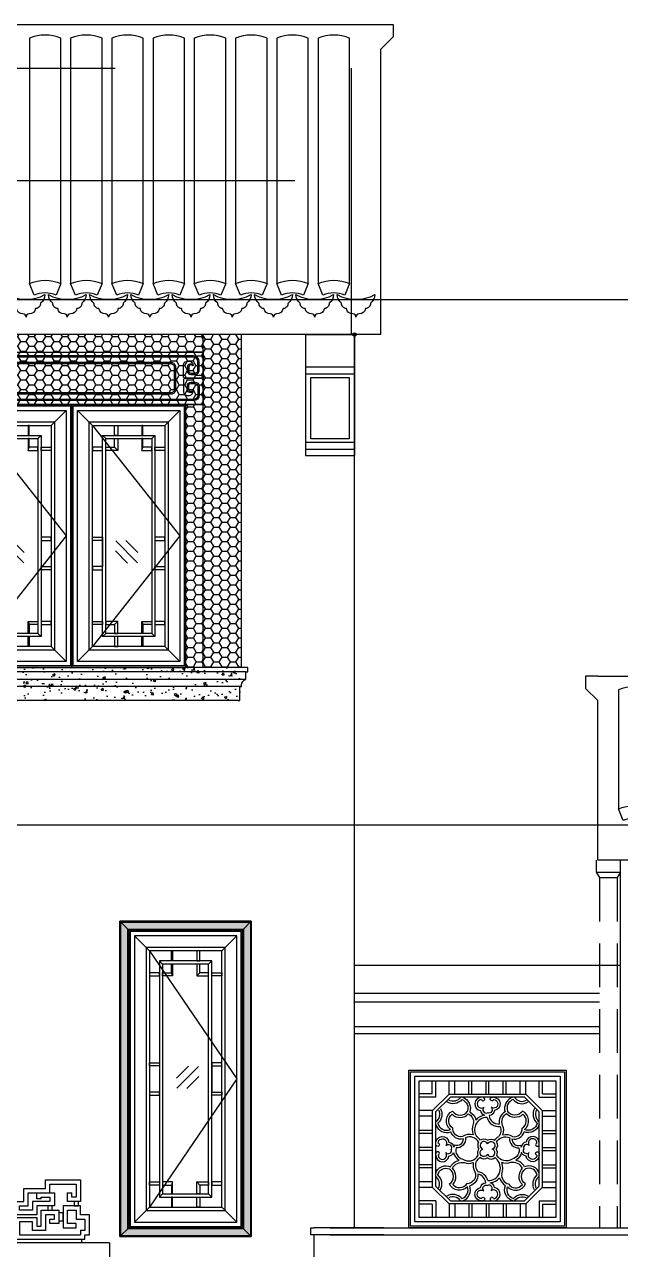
# Model space of a CAD drawing. Extents: x 296441 to 853063, y 459050 to 1117990.
# Drawn here: x 606603 to 610009, y 999839 to 1006833 of the extents above; entities that cross this region are included whole.
import ezdxf
from ezdxf.xclip import XClip

# ---------------------------------------------------------------- set-up
doc = ezdxf.new("R2010")
doc.units = 0
doc.header["$LTSCALE"] = 1000
doc.header["$XCLIPFRAME"] = 0
for name, pattern in [('CENTER-1', [10, 6.25, -1.25, 1.25, -1.25]), ('CENTER2', [28.575, 19.05, -3.175, 3.175, -3.175]), ('E1-ELEV-N$0$HIDDEN', [0.375, 0.25, -0.125]), ('E4-ELEV-N$0$HIDDEN2', [4.7625, 3.175, -1.5875]), ('E4-ELEV-N$0$LPC1417$0$HIDDEN2', [4.7625, 3.175, -1.5875]), ('huachuang-LM-900$0$HIDDEN2', [4.7625, 3.175, -1.5875])]:
    doc.linetypes.add(name, pattern=pattern)
for name, color, linetype in [('95', 95, 'Continuous'), ('E1-ELEV-N$0$A-ELEV-HEVY', 2, 'Continuous'), ('E1-ELEV-N$0$A-ELEV-PFIX', 40, 'Continuous'), ('E1-ELEV-N$0$A-ELEV-THIN', 144, 'Continuous'), ('E1-ELEV-N$0$A-ELEV-XTHIN', 5, 'Continuous'), ('E1-ELEV-N$0$G-XREF', 2, 'Continuous'), ('E4-ELEV-N$0$$0$A-ELEV-HEVY', 2, 'Continuous'), ('E4-ELEV-N$0$A-ELEV-HDDN', 161, 'E4-ELEV-N$0$HIDDEN2'), ('E4-ELEV-N$0$A-ELEV-HEVY', 2, 'Continuous'), ('E4-ELEV-N$0$A-ELEV-MEDM', 4, 'Continuous'), ('E4-ELEV-N$0$A-ELEV-MEDM-HEVY', 2, 'Continuous'), ('E4-ELEV-N$0$A-ELEV-THIN', 144, 'Continuous'), ('E4-ELEV-N$0$A-ELEV-XTHIN', 5, 'Continuous'), ('E4-ELEV-N$0$CT-01-E$0$A-ELEV-MEDM-HEVY', 2, 'Continuous'), ('E4-ELEV-N$0$CT-01-E$0$A-ELEV-THIN', 144, 'Continuous'), ('E4-ELEV-N$0$CT-01-E$0$G-XREF', 2, 'Continuous'), ('E4-ELEV-N$0$G-XREF', 2, 'Continuous'), ('E4-ELEV-N$0$LPC1417$0$A-ELEV-HDDN', 161, 'E4-ELEV-N$0$LPC1417$0$HIDDEN2'), ('E4-ELEV-N$0$LPC1417$0$A-ELEV-MEDM', 4, 'Continuous'), ('E4-ELEV-N$0$LPC1417$0$A-ELEV-THIN', 145, 'Continuous'), ('E4-ELEV-N$0$LPC1417$0$A-ELEV-WIND', 147, 'Continuous'), ('E4-ELEV-N$0$LPC1417$0$G-XREF', 2, 'Continuous'), ('E4-ELEV-N$0$LPM540255$0$A-ELEV-MEDM', 4, 'Continuous'), ('E4-ELEV-N$0$LPM540255$0$A-ELEV-THIN', 144, 'Continuous'), ('E4-ELEV-N$0$LPM540255$0$A-ELEV-THIN-GRAY', 252, 'Continuous'), ('E4-ELEV-N$0$LPM540255$0$A-WALL', 1, 'Continuous'), ('G-GRID', 8, 'CENTER2'), ('G-XREF', 2, 'Continuous'), ('huachuang-LM-900$0$A-DETL-OVLK', 133, 'Continuous'), ('huachuang-LM-900$0$A-ELEV-HDDN', 161, 'huachuang-LM-900$0$HIDDEN2'), ('huachuang-LM-900$0$ele-ss-line', 155, 'Continuous'), ('huachuang-LM-900$0$FUR', 155, 'Continuous'), ('mt2-E$0$A-ELEV-THIN', 145, 'Continuous'), ('mt2-E$0$MT_A-ELEV-E$0$WALL-TYPE-D-2$0$A-ELEV-MEDM-HEVY', 2, 'Continuous'), ('WALL-TYPE-D-2$0$A-ELEV-MEDM-HEVY', 2, 'Continuous'), ('ZT1_通用--填充---PM、LM、DY、JD', 8, 'Continuous'), ('主框线', 4, 'Continuous'), ('副框内口线', 6, 'Continuous'), ('花格栅', 6, 'Continuous'), ('铝合金花格条', 5, 'Continuous')]:
    doc.layers.add(name, color=color, linetype=linetype)
doc.layers.add('E4-ELEV-N$0$CT-01-E$0$A(750)$0$A-ANNO-NPLT', color=215, linetype='Continuous', plot=False)

# ---------------------------------------------------------------- blocks, each defined once
blk = doc.blocks.new('YQB05085067')
at = {"layer": 'mt2-E$0$A-ELEV-THIN'}
for p, q in [((-300, 265), (-325, 265)), ((-150, 230), (-125, 230))]:
    blk.add_line(p, q, dxfattribs=at)
for points in [[(-75, 265), (-200, 265), (-200, 315), (-350, 315), (-350, 240), (-325, 240), (-325, 265)], [(-125, 230), (-125, 265), (-225, 265), (-225, 190), (-125, 190), (-125, 140), (-70.8, 140)], [(-150, 230), (-150, 240), (-200, 240), (-200, 215), (-100, 215), (-100, 165), (-70.8, 165)], [(-70.8, 165), (-25, 165), (-25, 190), (-75, 190), (-75, 265)], [(0, 0), (0, 125), (-125, 125), (-125, 75), (-150, 75), (-150, 165), (-250, 165), (-250, 90), (-200, 90), (-200, 115), (-225, 115), (-225, 140), (-175, 140), (-175, 50), (-100, 50), (-100, 100), (-25, 100), (-25, 25), (-375, 25)]]:
    blk.add_lwpolyline(points, dxfattribs=at)
for points in [[(-362.5, 215), (-337.5, 215), (-337.5, 190), (-362.5, 190)], [(-275, 150), (-250, 150), (-250, 105), (-275, 105)], [(-212.5, 190), (-187.5, 190), (-187.5, 165), (-212.5, 165)]]:
    blk.add_lwpolyline(points, close=True, dxfattribs=at)
at = {"layer": 'mt2-E$0$MT_A-ELEV-E$0$WALL-TYPE-D-2$0$A-ELEV-MEDM-HEVY'}
for points in [[(-50, 265), (-50, 290), (-175, 290), (-175, 340), (-375, 340), (-375, 215), (-300, 215), (-300, 265)], [(-70.8, 140), (0, 140), (0, 215), (-50, 215), (-50, 265)], [(0, 0), (-400, 0), (-400, 25), (-425, 25), (-425, 140), (-375, 140), (-375, 190), (-275, 190), (-275, 65), (-350, 65), (-350, 90), (-300, 90), (-300, 165), (-350, 165), (-350, 115), (-400, 115), (-400, 50), (-375, 50), (-375, 25)]]:
    blk.add_lwpolyline(points, dxfattribs=at)
blk = doc.blocks.new('mt2-E')
at = {"layer": 'WALL-TYPE-D-2$0$A-ELEV-MEDM-HEVY'}
for p, q in [((1870, 4865, -0.1), (0, 4865, -0.1)), ((1710, 4885, -0.1), (1710, 4865, -0.1)), ((1870, 4865, -0.1), (1870, 4785, -0.1))]:
    blk.add_line(p, q, dxfattribs=at)
at = {"xscale": -1}
blk.add_blockref('YQB05085067', (1330, 4885, -0.1), dxfattribs=at)
blk = doc.blocks.new('E4-ELEV-N$0$mt2-E')
at = {"xscale": -1}
blk.add_blockref('mt2-E', (0, 0), dxfattribs=at)
blk = doc.blocks.new('E4-ELEV-N$0$LPM540255$0$回纹头1A-E')
at = {"layer": 'E4-ELEV-N$0$LPM540255$0$A-ELEV-MEDM'}
for p, q in [((0, 0), (120, 0)), ((0, 0), (0, -200)), ((0, -200), (120, -200))]:
    blk.add_line(p, q, dxfattribs=at)
at = {"layer": 'E4-ELEV-N$0$LPM540255$0$A-ELEV-THIN'}
for points in [[(0, -92, 0.414214), (8, -100), (67, -100), (8, -100), (67, -100, 0.414214), (75, -92), (75, -50.4, 0.414214), (59, -34.4), (55, -34.4, 0.427294), (38.5, -52.4, -0.596512), (55, -56), (55, -72, -0.414214), (47, -80), (31, -80, -0.344543), (20, -72), (20, -36, -0.414213), (36, -20), (120, -20)], [(121, -45, 0.414214), (110, -56), (110, -144, 0.414214), (121, -155, 0.414214)], [(0, -108, -0.414214), (8, -100), (67, -100), (8, -100), (67, -100, -0.414214), (75, -108), (75, -149.6, -0.414214), (59, -165.6), (55, -165.6, -0.427294), (38.5, -147.6, 0.596512), (55, -144), (55, -128, 0.414214), (47, -120), (31, -120, 0.344543), (20, -128), (20, -164, 0.414213), (36, -180), (120, -180)]]:
    blk.add_lwpolyline(points, format="xyb", dxfattribs=at)
at = {"layer": 'E4-ELEV-N$0$LPM540255$0$A-ELEV-THIN-GRAY'}
for points in [[(38.5, -51.3, -0.720193), (60, -55.4), (60, -72, -0.414214), (47, -85), (31, -85, -0.369393), (15, -72), (15, -36, -0.414213), (36, -15), (120, -15)], [(121, -40, 0.414214), (105, -56), (105, -144, 0.414214), (121, -160)], [(38.5, -148.7, 0.720193), (60, -144.6), (60, -128, 0.414214), (47, -115), (31, -115, 0.369393), (15, -128), (15, -164, 0.414213), (36, -185), (120, -185)]]:
    blk.add_lwpolyline(points, format="xyb", dxfattribs=at)
blk = doc.blocks.new('*U651')
at = {"layer": 'E4-ELEV-N$0$A-ELEV-MEDM'}
for p, q in [((3, 300), (2150, 300)), ((3, 0), (2150, 0))]:
    blk.add_line(p, q, dxfattribs=at)
at = {"layer": 'E4-ELEV-N$0$LPM540255$0$A-ELEV-THIN'}
for p, q in [((1968.5, 270), (33.6, 270)), ((1968.5, 232.5), (181.5, 232.5)), ((1968.5, 30), (54, 30)), ((1968.5, 67.5), (181.5, 67.5))]:
    blk.add_line(p, q, dxfattribs=at)
at = {"layer": 'E4-ELEV-N$0$LPM540255$0$A-ELEV-THIN-GRAY'}
for p, q in [((1968.5, 277.5), (180, 277.5)), ((1968.5, 240), (181.5, 240)), ((1968.5, 22.5), (54, 22.5)), ((1968.5, 60), (181.5, 60))]:
    blk.add_line(p, q, dxfattribs=at)
at = {"layer": 'E4-ELEV-N$0$LPM540255$0$A-WALL', "yscale": 1.500000000000582, "zscale": 1.500000000000582}
for p, xscale in [((0, 300), 1.500000000000582), ((2150, 300), -1.500000000000582)]:
    blk.add_blockref('E4-ELEV-N$0$LPM540255$0$回纹头1A-E', p, dxfattribs=dict(at, xscale=xscale))
blk = doc.blocks.new('E4-ELEV-N$0$cfdhf')
at = {"layer": 'E4-ELEV-N$0$$0$A-ELEV-HEVY'}
blk.add_lwpolyline([(0, -190), (10, -190), (10, -110), (20, -110), (20, -100, -0.36205), (45, -70), (45, -25), (55, -25), (55, 0), (0, 0)], format="xyb", dxfattribs=at)
blk = doc.blocks.new('单层玻璃')
at = {"layer": '95'}
for p, q in [((-1.22, -0.09), (0.09, 1.22)), ((-1.18, -1.18), (1.18, 1.18)), ((-0.09, -1.22), (1.22, 0.09))]:
    blk.add_line(p, q, dxfattribs=at)
blk = doc.blocks.new('*U2049')
at = {"color": 8}
for p, q in [((118.8, -18.8), (33, 67)), ((531.2, -18.8), (617, 67)), ((118.8, -1481.2), (33, -1567)), ((531.2, -1481.2), (617, -1567))]:
    blk.add_line(p, q, dxfattribs=at)
blk.add_lwpolyline([(617, -1567), (33, -1567), (33, 67), (617, 67)], close=True)
at = {"color": 2, "ltscale": 250}
blk.add_lwpolyline([(531.2, -1481.2), (118.8, -1481.2), (118.8, -18.8), (531.2, -18.8)], close=True, dxfattribs=at)
at = {"layer": '主框线'}
blk.add_lwpolyline([(642, -1592), (8, -1592), (8, 92), (642, 92)], close=True, dxfattribs=at)
at = {"layer": '副框内口线', "linetype": 'CENTER-1', "ltscale": 40}
blk.add_lwpolyline([(650, -1600), (0, -1600), (0, 100), (650, 100)], close=True, dxfattribs=at)
at = {"layer": '花格栅', "color": 6, "ltscale": 250}
blk.add_lwpolyline([(551.2, -1501.2), (98.8, -1501.2), (98.8, 1.2), (551.2, 1.2)], close=True, dxfattribs=at)
at = {"layer": '铝合金花格条'}
for p, q in [((175.8, -675), (175.8, -825)), ((474.2, -675), (474.2, -825))]:
    blk.add_line(p, q, dxfattribs=at)
for points in [[(243.8, -18.8), (261.8, -18.8), (261.8, -75.8), (243.8, -75.8)], [(406.2, -18.8), (400.2, -18.8), (400.2, -75.8), (406.2, -75.8)], [(474.2, -1424.2), (175.8, -1424.2), (175.8, -75.8), (474.2, -75.8)], [(456.2, -1406.2), (193.8, -1406.2), (193.8, -93.8), (456.2, -93.8)], [(118.8, -143.8), (118.8, -161.8), (175.8, -161.8), (175.8, -143.8)], [(531.2, -143.8), (531.2, -161.8), (474.2, -161.8), (474.2, -143.8)], [(175.8, -675), (118.8, -675), (118.8, -657), (175.8, -657)], [(474.2, -675), (531.2, -675), (531.2, -657), (474.2, -657)], [(175.8, -825), (118.8, -825), (118.8, -843), (175.8, -843)], [(474.2, -825), (531.2, -825), (531.2, -843), (474.2, -843)], [(118.8, -1356.2), (118.8, -1338.2), (175.8, -1338.2), (175.8, -1356.2)], [(531.2, -1356.2), (531.2, -1338.2), (474.2, -1338.2), (474.2, -1356.2)], [(243.8, -1481.2), (261.8, -1481.2), (261.8, -1424.2), (243.8, -1424.2)], [(406.2, -1481.2), (400.2, -1481.2), (400.2, -1424.2), (406.2, -1424.2)]]:
    blk.add_lwpolyline(points, close=True, dxfattribs=at)
for points in [[(193.8, -93.8), (175.8, -75.8)], [(261.8, -161.8), (243.8, -143.8), (243.8, -93.8), (261.8, -93.8), (261.8, -161.8), (193.8, -161.8), (193.8, -143.8), (243.8, -143.8)], [(400.2, -161.8), (406.2, -143.8), (406.2, -93.8), (400.2, -93.8), (400.2, -161.8), (456.2, -161.8), (456.2, -143.8), (406.2, -143.8)], [(456.2, -93.8), (474.2, -75.8)], [(261.8, -1338.2), (243.8, -1356.2), (243.8, -1406.2), (261.8, -1406.2), (261.8, -1338.2), (193.8, -1338.2), (193.8, -1356.2), (243.8, -1356.2)], [(400.2, -1338.2), (406.2, -1356.2), (406.2, -1406.2), (400.2, -1406.2), (400.2, -1338.2), (456.2, -1338.2), (456.2, -1356.2), (406.2, -1356.2)]]:
    blk.add_lwpolyline(points, dxfattribs=at)
at = {"layer": '铝合金花格条', "elevation": -0.1}
for points in [[(193.8, -1406.2), (175.8, -1424.2)], [(456.2, -1406.2), (474.2, -1424.2)]]:
    blk.add_lwpolyline(points, dxfattribs=at)
at = {"extrusion": (0, 0, -1), "xscale": 52.5, "yscale": 52.5, "zscale": -52.5}
blk.add_blockref('单层玻璃', (-313.1, -740.5), dxfattribs=at)
blk = doc.blocks.new('20200327142859')
at = {"ltscale": 1000}
blk.add_lwpolyline([(531.2, -118.8), (33, -850), (531.2, -1581.2)], dxfattribs=at)
blk.add_blockref('*U2049', (0, -100), dxfattribs=at)
blk = doc.blocks.new('E4-ELEV-N$0$650X1600')
at = {"layer": 'ZT1_通用--填充---PM、LM、DY、JD', "ltscale": 1000}
h = blk.add_hatch(dxfattribs=at)
h.set_pattern_fill('混凝土', color=256, scale=10)
h.set_pattern_definition([(50, (-50, -50), (71.726, -6.2752), [7.5, -82.5]), (355, (-50, -50), (-13.875, 75.2192), [6, -66]), (100.4514, (-44.02, -50.52), (57.851, 68.944), [6.374, -70.1142]), (46.184, (-50, -30), (106.724, -16.552), [11.25, -123.75]), (96.6356, (-41.11, -31.38), (93.466, 97.412), [9.561, -105.1713]), (351.184, (-50, -30), (93.466, 97.412), [9, -99]), (21, (-40, -35), (59.6907, -40.2619), [7.5, -82.5]), (326, (-40, -35), (24.3315, 72.515), [6, -66]), (71.4514, (-35.026, -38.355), (84.0223, 32.253), [6.374, -70.1142]), (37.5, (-50, -50), (1.216, 33.2894), [0, -65.2, 0, -67, 0, -66.25]), (7.5, (-50, -50), (26.30695, 39.4412), [0, -38.2, 0, -63.7, 0, -25.25]), (327.5, (-72.3, -50), (53.38224, -2.2555), [0, -25, 0, -78, 0, -103.5]), (317.5, (-82.3, -50), (58.3186, 10.0105), [0, -32.5, 0, -51.8, 0, -73.5])])
h.paths.add_polyline_path([(-50, 1750), (700, 1750), (700, -50), (-50, -50)])
h.paths.add_polyline_path([(650, 1700), (650, 0), (0, 0), (0, 1700)])
at = {"layer": 'E4-ELEV-N$0$LPC1417$0$A-ELEV-HDDN'}
blk.add_lwpolyline([(-50, 1750), (700, 1750), (700, -50), (-50, -50)], close=True, dxfattribs=at)
at = {"layer": 'E4-ELEV-N$0$LPC1417$0$A-ELEV-MEDM'}
blk.add_lwpolyline([(700, 1750), (-50, 1750), (-50, -50), (700, -50)], close=True, dxfattribs=at)
at = {"layer": 'E4-ELEV-N$0$LPC1417$0$A-ELEV-THIN'}
for p, q in [((0, 1700), (-50, 1750)), ((0, 1700), (-50, 1750)), ((650, 1700), (700, 1750)), ((0, 0), (-50, -50)), ((0, 0), (-50, -50)), ((650, 0), (700, -50))]:
    blk.add_line(p, q, dxfattribs=at)
for points in [[(695, 1745), (-45, 1745), (-45, -45), (695, -45)], [(655, 1705), (-5, 1705), (-5, -5), (655, -5)]]:
    blk.add_lwpolyline(points, close=True, dxfattribs=at)
at = {"layer": 'E4-ELEV-N$0$LPC1417$0$A-ELEV-WIND', "ltscale": 0.01}
blk.add_lwpolyline([(0, 1700), (650, 1700), (650, 0), (0, 0)], close=True, dxfattribs=at)
at = {"layer": 'E4-ELEV-N$0$LPC1417$0$G-XREF'}
blk.add_lwpolyline([(650, 1700), (0, 1700), (0, 0), (650, 0)], close=True, dxfattribs=at)
at = {"ltscale": 1000}
blk.add_blockref('20200327142859', (0, 1700), dxfattribs=at)
blk = doc.blocks.new('E4-ELEV-N$0$CT-01-E$0$DWD')
at = {"layer": 'E4-ELEV-N$0$CT-01-E$0$A(750)$0$A-ANNO-NPLT'}
for p, q in [((-10, 0), (10, 0)), ((0, 10), (0, -10))]:
    blk.add_line(p, q, dxfattribs=at)
blk.add_circle((0, 0), 10, dxfattribs=at)
blk = doc.blocks.new('E4-ELEV-N$0$CT-01-E')
at = {"layer": 'E4-ELEV-N$0$CT-01-E$0$A-ELEV-MEDM-HEVY'}
for p, q in [((-280, 0), (0, 0)), ((-280, 0), (-280, -690)), ((0, 0), (0, -690)), ((-280, -225), (0, -225)), ((-280, -615), (0, -615)), ((-280, -690), (0, -690))]:
    blk.add_line(p, q, dxfattribs=at)
at = {"layer": 'E4-ELEV-N$0$CT-01-E$0$A-ELEV-THIN', "ltscale": 0.1}
for p, q in [((-280, -185), (0, -185)), ((-280, -655), (0, -655))]:
    blk.add_line(p, q, dxfattribs=at)
blk.add_lwpolyline([(-250, -245), (-30, -245), (-30, -595), (-250, -595)], close=True, dxfattribs=at)
at = {"layer": 'E4-ELEV-N$0$CT-01-E$0$G-XREF'}
blk.add_blockref('E4-ELEV-N$0$CT-01-E$0$DWD', (0, 0), dxfattribs=at)
blk = doc.blocks.new('E4-ELEV-N$0$飞砖-E')
at = {"layer": 'E4-ELEV-N$0$A-ELEV-HEVY'}
blk.add_lwpolyline([(0, 0), (70, 0), (70, -70), (0, -140)], dxfattribs=at)
blk = doc.blocks.new('E4-ELEV-N$0$dsgggfgh')
at = {"layer": 'E4-ELEV-N$0$A-ELEV-HEVY'}
for p, q in [((-446.7, 860), (-50, 860)), ((-446.7, 820), (-50, 820)), ((-446.7, 662.8), (-50, 662.8)), ((-446.7, 290), (70, 290)), ((-446.7, 0), (10, 0))]:
    blk.add_line(p, q, dxfattribs=at)
blk.add_lwpolyline([(70, 290), (210, 290), (210, 415), (242.3, 398.2), (248.1, 320), (253.1, 320), (253.1, 403.9), (276, 448), (215.8, 480.1), (220.2, 488.4), (166.8, 516.1), (171.6, 525.2), (118.3, 552.9), (123, 562), (69.5, 589.3), (74, 598), (-50, 663), (-50, 820), (-30, 820), (-30, 860), (-50, 860)], dxfattribs=at)
blk.add_lwpolyline([(0, 290), (70, 290), (70, 280, -0.414214), (50, 260), (50, 210), (40, 210), (40, 60), (30, 60, -0.414214), (10, 40), (10, 0), (0, 0)], format="xyb", dxfattribs=at)
at = {"layer": 'E4-ELEV-N$0$A-ELEV-MEDM'}
blk.add_line((-446.7, 60), (40, 60), dxfattribs=at)
at = {"layer": 'E4-ELEV-N$0$A-ELEV-THIN'}
for p, q in [((-446.7, 280), (70, 280)), ((-446.7, 260), (50, 260)), ((-446.7, 210), (50, 210)), ((-446.7, 40), (10, 40))]:
    blk.add_line(p, q, dxfattribs=at)
blk = doc.blocks.new('*U2056')
at = {"color": 8}
for p, q in [((118.8, -18.8), (33, 67)), ((531.2, -18.8), (617, 67)), ((118.8, -1281.2), (33, -1367)), ((531.2, -1281.2), (617, -1367))]:
    blk.add_line(p, q, dxfattribs=at)
blk.add_lwpolyline([(617, -1367), (33, -1367), (33, 67), (617, 67)], close=True)
at = {"color": 2, "ltscale": 250}
blk.add_lwpolyline([(531.2, -1281.2), (118.8, -1281.2), (118.8, -18.8), (531.2, -18.8)], close=True, dxfattribs=at)
at = {"layer": '主框线'}
blk.add_lwpolyline([(642, -1392), (8, -1392), (8, 92), (642, 92)], close=True, dxfattribs=at)
at = {"layer": '副框内口线', "linetype": 'CENTER-1', "ltscale": 40}
blk.add_lwpolyline([(650, -1400), (0, -1400), (0, 100), (650, 100)], close=True, dxfattribs=at)
at = {"layer": '花格栅', "color": 6, "ltscale": 250}
blk.add_lwpolyline([(551.2, -1301.2), (98.8, -1301.2), (98.8, 1.2), (551.2, 1.2)], close=True, dxfattribs=at)
at = {"layer": '铝合金花格条'}
for p, q in [((175.8, -675), (175.8, -825)), ((474.2, -675), (474.2, -825))]:
    blk.add_line(p, q, dxfattribs=at)
for points in [[(243.8, -18.8), (261.8, -18.8), (261.8, -75.8), (243.8, -75.8)], [(406.2, -18.8), (400.2, -18.8), (400.2, -75.8), (406.2, -75.8)], [(474.2, -1224.2), (175.8, -1224.2), (175.8, -75.8), (474.2, -75.8)], [(456.2, -1206.2), (193.8, -1206.2), (193.8, -93.8), (456.2, -93.8)], [(118.8, -143.8), (118.8, -161.8), (175.8, -161.8), (175.8, -143.8)], [(531.2, -143.8), (531.2, -161.8), (474.2, -161.8), (474.2, -143.8)], [(175.8, -675), (118.8, -675), (118.8, -657), (175.8, -657)], [(474.2, -675), (531.2, -675), (531.2, -657), (474.2, -657)], [(175.8, -825), (118.8, -825), (118.8, -843), (175.8, -843)], [(474.2, -825), (531.2, -825), (531.2, -843), (474.2, -843)], [(118.8, -1156.2), (118.8, -1138.2), (175.8, -1138.2), (175.8, -1156.2)], [(531.2, -1156.2), (531.2, -1138.2), (474.2, -1138.2), (474.2, -1156.2)], [(243.8, -1281.2), (261.8, -1281.2), (261.8, -1224.2), (243.8, -1224.2)], [(406.2, -1281.2), (400.2, -1281.2), (400.2, -1224.2), (406.2, -1224.2)]]:
    blk.add_lwpolyline(points, close=True, dxfattribs=at)
for points in [[(193.8, -93.8), (175.8, -75.8)], [(261.8, -161.8), (243.8, -143.8), (243.8, -93.8), (261.8, -93.8), (261.8, -161.8), (193.8, -161.8), (193.8, -143.8), (243.8, -143.8)], [(400.2, -161.8), (406.2, -143.8), (406.2, -93.8), (400.2, -93.8), (400.2, -161.8), (456.2, -161.8), (456.2, -143.8), (406.2, -143.8)], [(456.2, -93.8), (474.2, -75.8)], [(261.8, -1138.2), (243.8, -1156.2), (243.8, -1206.2), (261.8, -1206.2), (261.8, -1138.2), (193.8, -1138.2), (193.8, -1156.2), (243.8, -1156.2)], [(400.2, -1138.2), (406.2, -1156.2), (406.2, -1206.2), (400.2, -1206.2), (400.2, -1138.2), (456.2, -1138.2), (456.2, -1156.2), (406.2, -1156.2)]]:
    blk.add_lwpolyline(points, dxfattribs=at)
at = {"layer": '铝合金花格条', "elevation": -0.1}
for points in [[(193.8, -1206.2), (175.8, -1224.2)], [(456.2, -1206.2), (474.2, -1224.2)]]:
    blk.add_lwpolyline(points, dxfattribs=at)
at = {"extrusion": (0, 0, -1), "xscale": 52.5, "yscale": 52.5, "zscale": -52.5}
blk.add_blockref('单层玻璃', (-313.1, -740.5), dxfattribs=at)
blk = doc.blocks.new('20200401144250')
at = {"ltscale": 1000}
blk.add_lwpolyline([(0, -1500), (1950, -1500), (1950, 0), (0, 0)], close=True, dxfattribs=at)
for points in [[(531.2, -118.8), (33, -750), (531.2, -1381.2)], [(768.8, -118.8), (1267, -750), (768.8, -1381.2)], [(1418.8, -118.8), (1917, -750), (1418.8, -1381.2)]]:
    blk.add_lwpolyline(points, dxfattribs=at)
for p in [(0, -100), (650, -100), (1300, -100)]:
    blk.add_blockref('*U2056', p, dxfattribs=at)
blk = doc.blocks.new('E4-ELEV-N')
at = {"layer": 'ZT1_通用--填充---PM、LM、DY、JD', "ltscale": 1000}
h = blk.add_hatch(dxfattribs=at)
h.set_pattern_fill('HONEY', color=256, scale=20)
h.set_pattern_definition([(0, (-2875, 9300), (47.625, 27.4963), [31.75, -63.5]), (120, (-2875, 9300), (-47.625, 27.4963), [31.75, -63.5]), (60, (-2875, 9300), (6e-06, 54.9926), [-63.5, 31.75])])
h.paths.add_polyline_path([(-725, 9300), (-2875, 9300), (-2875, 9700), (-725, 9700)])
h = blk.add_hatch(dxfattribs=at)
h.set_pattern_fill('HONEY', color=256, scale=20)
h.set_pattern_definition([(0, (-725, 7800.005), (47.625, 27.4963), [31.75, -63.5]), (120, (-725, 7800.005), (-47.625, 27.4963), [31.75, -63.5]), (60, (-725, 7800.005), (6e-06, 54.9926), [-63.5, 31.75])])
h.paths.add_polyline_path([(-725, 7800), (-505, 7800), (-505, 9700), (-725, 9700)])
h = blk.add_hatch(dxfattribs=at)
h.set_pattern_fill('HONEY', color=256, scale=20)
h.set_pattern_definition([(0, (-825, 7800.005), (47.625, 27.4963), [31.75, -63.5]), (120, (-825, 7800.005), (-47.625, 27.4963), [31.75, -63.5]), (60, (-825, 7800.005), (6e-06, 54.9926), [-63.5, 31.75])])
h.paths.add_polyline_path([(-825, 9300), (-725, 9300), (-725, 7800), (-825, 7800)])
h = blk.add_hatch(dxfattribs=at)
h.set_pattern_fill('混凝土', color=256, scale=20)
h.set_pattern_definition([(50, (-3095, 7610), (143.452, -12.5504), [15, -165]), (355, (-3095, 7610), (-27.75, 150.4384), [12, -132]), (100.4514, (-3083.05, 7608.95), (115.702, 137.888), [12.748, -140.2284]), (46.184, (-3095, 7650), (213.448, -33.104), [22.5, -247.5]), (96.636, (-3077.21, 7647.24), (186.933, 194.824), [19.122, -210.343]), (351.184, (-3095, 7650), (186.932, 194.824), [18, -198]), (21, (-3075, 7640), (119.3814, -80.524), [15, -165]), (326, (-3075, 7640), (48.663, 145.03), [12, -132]), (71.4514, (-3065.05, 7633.29), (168.0445, 64.506), [12.748, -140.2284]), (37.5, (-3095, 7610), (2.432, 66.5788), [0, -130.4, 0, -134, 0, -132.5]), (7.5, (-3095, 7610), (52.614, 78.8823), [0, -76.4, 0, -127.4, 0, -50.5]), (327.5, (-3139.6, 7610), (106.7645, -4.511), [0, -50, 0, -156, 0, -207]), (317.5, (-3159.6, 7610), (116.6372, 20.021), [0, -65, 0, -103.6, 0, -147])])
h.paths.add_polyline_path([(-515, 7610), (-3075.3, 7610), (-3075.3, 7800), (-515, 7800)])
at = {"layer": 'E4-ELEV-N$0$A-ELEV-HDDN'}
for p, q in [((-4401.9, 11220), (120, 11220)), ((120, 11220), (120, 9700)), ((-3375, 10580), (120, 10580))]:
    blk.add_line(p, q, dxfattribs=at)
at = {"layer": 'E4-ELEV-N$0$A-ELEV-HEVY'}
for p, q in [((-3632.2, 11470), (290, 11470)), ((290, 9700), (290, 11330)), ((290, 9700), (-6209.6, 9700)), ((140, 4600), (140, 9700)), ((-525, 7800), (-2086.3, 7800)), ((-525, 7610), (-2184.9, 7610))]:
    blk.add_line(p, q, dxfattribs=at)
at = {"layer": 'E4-ELEV-N$0$A-ELEV-MEDM'}
for p, q in [((-725, 7800), (-725, 9700)), ((-505, 7800), (-505, 9700)), ((-825, 7800), (-825, 9300))]:
    blk.add_line(p, q, dxfattribs=at)
at = {"layer": 'E4-ELEV-N$0$A-ELEV-THIN'}
for points in [[(-1537.9, 9991.5), (-1537.9, 11392, 0.2), (-1717.9, 11392), (-1717.9, 9991.5)], [(-1302.3, 9991.5), (-1302.3, 11392, 0.2), (-1482.3, 11392), (-1482.3, 9991.5)], [(-1066.6, 9991.5), (-1066.6, 11392, 0.2), (-1246.6, 11392), (-1246.6, 9991.5)], [(-831, 9991.5), (-831, 11392, 0.2), (-1011, 11392), (-1011, 9991.5)], [(-595.3, 9991.5), (-595.3, 11392, 0.2), (-775.3, 11392), (-775.3, 9991.5)], [(-359.7, 9991.5), (-359.7, 11392, 0.2), (-539.7, 11392), (-539.7, 9991.5)], [(-124.1, 9991.5), (-124.1, 11392, 0.2), (-304.1, 11392), (-304.1, 9991.5)], [(111.6, 9991.5), (111.6, 11392, 0.2), (-68.4, 11392), (-68.4, 9991.5)], [(-1565.6, 9925, 0.2), (-1690.2, 9925), (-1717.9, 9991.5, -0.2), (-1537.9, 9991.5), (-1565.6, 9925)], [(-1330, 9925, 0.2), (-1454.6, 9925), (-1482.3, 9991.5, -0.2), (-1302.3, 9991.5), (-1330, 9925)], [(-1094.3, 9925, 0.2), (-1218.9, 9925), (-1246.6, 9991.5, -0.2), (-1066.6, 9991.5), (-1094.3, 9925)], [(-858.7, 9925, 0.2), (-983.3, 9925), (-1011, 9991.5, -0.2), (-831, 9991.5), (-858.7, 9925)], [(-623, 9925, 0.2), (-747.7, 9925), (-775.3, 9991.5, -0.2), (-595.3, 9991.5), (-623, 9925)], [(-387.4, 9925, 0.2), (-512, 9925), (-539.7, 9991.5, -0.2), (-359.7, 9991.5), (-387.4, 9925)], [(-151.8, 9925, 0.2), (-276.4, 9925), (-304.1, 9991.5, -0.2), (-124.1, 9991.5), (-151.8, 9925)], [(83.9, 9925, 0.2), (-40.7, 9925), (-68.4, 9991.5, -0.2), (111.6, 9991.5), (83.9, 9925)], [(-1736.6, 9800, 0.408684), (-1754.3, 9818, -0.371092), (-1791.5, 9848.2, -0.424354), (-1819.8, 9878.2, -0.213335), (-1844.6, 9927.6, 0.244572), (-1628.6, 9927.6, -0.213335), (-1653.5, 9878.2, -0.424354), (-1681.8, 9848.2, -0.371092), (-1719, 9818, 0.408684), (-1736.6, 9800)], [(-1501, 9800, 0.408684), (-1518.7, 9818, -0.371092), (-1555.8, 9848.2, -0.424354), (-1584.1, 9878.2, -0.213335), (-1609, 9927.6, 0.244572), (-1393, 9927.6, -0.213335), (-1417.9, 9878.2, -0.424354), (-1446.2, 9848.2, -0.371092), (-1483.3, 9818, 0.408684), (-1501, 9800)], [(-1501, 9800, 0.408684), (-1518.7, 9818, -0.371092), (-1555.8, 9848.2, -0.424354), (-1584.1, 9878.2, -0.213335), (-1609, 9927.6, 0.244572), (-1393, 9927.6, -0.213335), (-1417.9, 9878.2, -0.424354), (-1446.2, 9848.2, -0.371092), (-1483.3, 9818, 0.408684), (-1501, 9800)], [(-1265.4, 9800, 0.408684), (-1283, 9818, -0.371092), (-1320.2, 9848.2, -0.424354), (-1348.5, 9878.2, -0.213335), (-1373.4, 9927.6, 0.244572), (-1157.4, 9927.6, -0.213335), (-1182.2, 9878.2, -0.424354), (-1210.5, 9848.2, -0.371092), (-1247.7, 9818, 0.408684), (-1265.4, 9800)], [(-1029.7, 9800, 0.408684), (-1047.4, 9818, -0.371092), (-1084.6, 9848.2, -0.424354), (-1112.8, 9878.2, -0.213335), (-1137.7, 9927.6, 0.244572), (-921.7, 9927.6, -0.213335), (-946.6, 9878.2, -0.424354), (-974.9, 9848.2, -0.371092), (-1012.1, 9818, 0.408684), (-1029.7, 9800)], [(-794.1, 9800, 0.408684), (-811.7, 9818, -0.371092), (-848.9, 9848.2, -0.424354), (-877.2, 9878.2, -0.213335), (-902.1, 9927.6, 0.244572), (-686.1, 9927.6, -0.213335), (-710.9, 9878.2, -0.424354), (-739.2, 9848.2, -0.371092), (-776.4, 9818, 0.408684), (-794.1, 9800)], [(-558.4, 9800, 0.408684), (-576.1, 9818, -0.371092), (-613.3, 9848.2, -0.424354), (-641.6, 9878.2, -0.213335), (-666.4, 9927.6, 0.244572), (-450.4, 9927.6, -0.213335), (-475.3, 9878.2, -0.424354), (-503.6, 9848.2, -0.371092), (-540.8, 9818, 0.408684), (-558.4, 9800)], [(-322.8, 9800, 0.408684), (-340.4, 9818, -0.371092), (-377.6, 9848.2, -0.424354), (-405.9, 9878.2, -0.213335), (-430.8, 9927.6, 0.244572), (-214.8, 9927.6, -0.213335), (-239.7, 9878.2, -0.424354), (-267.9, 9848.2, -0.371092), (-305.1, 9818, 0.408684), (-322.8, 9800)], [(-87.1, 9800, 0.408684), (-104.8, 9818, -0.371092), (-142, 9848.2, -0.424354), (-170.3, 9878.2, -0.213335), (-195.1, 9927.6, 0.244572), (20.9, 9927.6, -0.213335), (-4, 9878.2, -0.424354), (-32.3, 9848.2, -0.371092), (-69.5, 9818, 0.408684), (-87.1, 9800)], [(148.5, 9800, 0.408684), (130.8, 9818, -0.371092), (93.7, 9848.2, -0.424354), (65.4, 9878.2, -0.213335), (40.5, 9927.6, 0.244572), (256.5, 9927.6, -0.213335), (231.6, 9878.2, -0.424354), (203.3, 9848.2, -0.371092), (166.2, 9818, 0.408684), (148.5, 9800)]]:
    blk.add_lwpolyline(points, format="xyb", dxfattribs=at)
at = {"layer": 'E4-ELEV-N$0$A-ELEV-XTHIN'}
for p, q in [((-480, 7775), (-2090.5, 7775)), ((-480, 7730), (-2121.7, 7730)), ((-505, 7690), (-2149, 7690))]:
    blk.add_line(p, q, dxfattribs=at)
at = {"ltscale": 1000}
blk.add_blockref('20200401144250', (-2775, 9300), dxfattribs=at)
at = {"xscale": -1}
blk.add_blockref('E4-ELEV-N$0$mt2-E', (-3130, -350, 0.1), dxfattribs=at)
at = {"layer": 'E4-ELEV-N$0$A-ELEV-HEVY'}
for name, p in [('E4-ELEV-N$0$飞砖-E', (290, 11470)), ('*U651', (-2875, 9300)), ('E4-ELEV-N$0$cfdhf', (-525, 7800))]:
    blk.add_blockref(name, p, dxfattribs=at)
at = {"layer": 'E4-ELEV-N$0$A-ELEV-HEVY', "xscale": -1}
blk.add_blockref('E4-ELEV-N$0$dsgggfgh', (-140, 3740), dxfattribs=at)
at = {"layer": 'E4-ELEV-N$0$A-ELEV-MEDM-HEVY', "xscale": -1}
blk.add_blockref('E4-ELEV-N$0$650X1600', (-500, 4600), dxfattribs=at)
at = {"layer": 'E4-ELEV-N$0$G-XREF'}
blk.add_blockref('E4-ELEV-N$0$CT-01-E', (140, 9700), dxfattribs=at)
blk = doc.blocks.new('E1-ELEV-N$0$飞砖-E')
at = {"layer": 'E1-ELEV-N$0$A-ELEV-HEVY'}
blk.add_lwpolyline([(0, 0), (70, 0), (70, -70), (0, -140)], dxfattribs=at)
blk = doc.blocks.new('huachuang-LM-900$0$drrr')
at = {"layer": 'huachuang-LM-900$0$ele-ss-line'}
for points in [[(-18706, 24243, -0.379655), (-18829, 24223, -0.379655)], [(-18718, 24261, -0.389009), (-18814, 24237, -0.389009)], [(-18706, 24243, -0.400051), (-18659, 24148)], [(-18702, 24261, -0.421602), (-18641, 24141, -0.403531)], [(-18544, 24261, 0.948652), (-18553, 24153, 0.306864), (-18519, 24114, 0.282108)], [(-18544, 24242, 1.406761), (-18525, 24179, 0.845787), (-18496, 24134, 0.632778)], [(-18544, 24242, 0.514981), (-18525, 24234, 0.839493), (-18536, 24261, 0.975956)], [(-18447, 24242, -1.406761), (-18467, 24179, -0.845787), (-18496, 24134, -0.632778)], [(-18448, 24261, -0.948652), (-18438, 24153, -0.360083), (-18482, 24112, -0.38731)], [(-18447, 24242, -0.514981), (-18467, 24234, -0.839493), (-18456, 24261, -0.975956)], [(-18289, 24261, 0.421602), (-18351, 24141, 0.403531)], [(-18285, 24243, 0.400051), (-18333, 24148)], [(-18285, 24243, 0.379655), (-18163, 24223, 0.379655)], [(-18274, 24261, 0.389009), (-18177, 24237, 0.389009)], [(-18896, 24156, -0.341701), (-18920, 24060)], [(-18881, 24170, -0.34496), (-18903, 24049)], [(-18800, 23998, -0.557895), (-18782, 24148)], [(-18700, 23940, -0.497529), (-18780, 24009, -0.531216), (-18786, 24122, 0.417687), (-18653, 24125, -0.348214), (-18612, 24043, -0.345787)], [(-18782, 24148, 0.530115), (-18659, 24148, 0.417687)], [(-18641, 24141, -0.231358), (-18592, 24075)], [(-18499, 24095, 0.315203), (-18594, 24035)], [(-18519, 24114, 0.183535), (-18592, 24075)], [(-18499, 24095, 0.371554), (-18393, 24022, 0.371554)], [(-18482, 24112, 0.40116), (-18399, 24042)], [(-18351, 24141, 0.327015), (-18399, 24042)], [(-18291, 23940, 0.497529), (-18211, 24009, 0.531216), (-18206, 24122, -0.417687), (-18339, 24125, 0.390811), (-18376, 24033, 0.279928)], [(-18192, 23998, 0.557895), (-18210, 24148, -0.530115), (-18333, 24148)], [(-18111, 24170, 0.34496), (-18089, 24049)], [(-18096, 24156, 0.341701), (-18072, 24060)], [(-18920, 24037, 0.437131), (-18796, 23979)], [(-18903, 24049, 0.479349), (-18800, 23998, 2.012087)], [(-18612, 24043, 0.186025), (-18614, 23953, 0.186025)], [(-18594, 24035, 0.241132), (-18586, 23940, 0.241132)], [(-18393, 24022, -0.324864), (-18404, 23941)], [(-18376, 24033, -0.232618), (-18372, 23955, -0.232618)], [(-18072, 24037, -0.437131), (-18195, 23979)], [(-18089, 24049, -0.479349), (-18192, 23998, -2.012087)], [(-18920, 23885, -0.948652), (-18812, 23894, -0.338467), (-18772, 23854, -0.38731)], [(-18900, 23886, -0.514981), (-18892, 23866, -0.839493), (-18920, 23877, -0.975956)], [(-18900, 23886, -1.406761), (-18838, 23866, -0.845787), (-18793, 23837, -0.632778)], [(-18696, 23920, -0.387251), (-18796, 23979, -0.387251)], [(-18696, 23920, -0.521855), (-18767, 23868, 0.037639), (-18772, 23854, 0.037639)], [(-18569, 23893, 0.398313), (-18677, 23930, -0.477569), (-18754, 23846, 0.40961), (-18699, 23754, 0.440396), (-18572, 23786)], [(-18614, 23953, 0.223924), (-18700, 23940)], [(-18556, 23909, 0.107456), (-18586, 23940, 0.107456)], [(-18569, 23893, 0.300015), (-18567, 23837)], [(-18496, 23879, 1.577818), (-18535, 23837, 0.84697)], [(-18496, 23909, 0.320542), (-18556, 23909, 0.320542)], [(-18496, 23909, -0.320542), (-18436, 23909, -0.320542)], [(-18496, 23879, -1.577818), (-18457, 23837, -0.84697)], [(-18436, 23909, -0.113103), (-18404, 23941, -0.113103)], [(-18422, 23893, -0.300015), (-18425, 23837)], [(-18422, 23893, -0.398313), (-18314, 23930, 0.477569), (-18238, 23846, -0.40961), (-18293, 23754, -0.440396), (-18419, 23786)], [(-18372, 23955, -0.208687), (-18291, 23940)], [(-18296, 23920, 0.521855), (-18225, 23868, -0.037639), (-18220, 23854)], [(-18295, 23920, 0.387251), (-18195, 23979, 0.387251)], [(-18072, 23885, 0.948652), (-18179, 23894, 0.338467), (-18220, 23854, 0.38731)], [(-18091, 23886, 1.406761), (-18154, 23866, 0.845787), (-18199, 23837, 0.632778)], [(-18091, 23886, 0.514981), (-18099, 23866, 0.839493), (-18072, 23877, 0.975956)], [(-18900, 23788, 0.514981), (-18892, 23808, 0.839493), (-18920, 23797, 0.975956)], [(-18920, 23789, 0.948652), (-18812, 23780, 0.282108), (-18774, 23810, 0.282108)], [(-18900, 23788, 1.406761), (-18838, 23808, 0.845787), (-18793, 23837, 0.632778)], [(-18774, 23810, 0.217415), (-18728, 23745)], [(-18572, 23786, -0.265393), (-18567, 23837)], [(-18496, 23795, -1.577818), (-18535, 23837, -0.84697)], [(-18496, 23795, 1.577818), (-18457, 23837, 0.84697)], [(-18419, 23786, 0.265393), (-18425, 23837)], [(-18218, 23810, -0.217415), (-18263, 23745)], [(-18072, 23789, -0.948652), (-18179, 23780, -0.282108), (-18218, 23810, -0.282108)], [(-18091, 23788, -1.406761), (-18154, 23808, -0.845787), (-18199, 23837, -0.632778)], [(-18091, 23788, -0.514981), (-18099, 23808, -0.839493), (-18072, 23797, -0.975956)], [(-18920, 23638, -0.461182), (-18799, 23692)], [(-18800, 23692, -0.215178), (-18728, 23745, -0.215178)], [(-18599, 23652, -0.540296), (-18667, 23552, -0.531216), (-18781, 23547, 0.417687), (-18784, 23680, -0.341326), (-18686, 23726, -0.279928)], [(-18686, 23726, 0.175917), (-18612, 23727, 0.175917)], [(-18612, 23727, 0.199315), (-18599, 23652)], [(-18586, 23741, 0.310283), (-18574, 23651, 0.199315)], [(-18586, 23741, 0.089395), (-18560, 23769)], [(-18496, 23764, -0.351545), (-18560, 23769, -0.351545)], [(-18496, 23764, 0.351545), (-18432, 23769, 0.351545)], [(-18413, 23747, -0.067716), (-18432, 23769)], [(-18398, 23639, 0.268279), (-18413, 23747, 0.203783)], [(-18379, 23633, 0.399099), (-18324, 23552, 0.531216), (-18210, 23547, -0.417687), (-18208, 23680, 0.341326), (-18306, 23726)], [(-18306, 23726, -0.17374), (-18379, 23726, -0.17374)], [(-18379, 23633, 0.18787), (-18379, 23726)], [(-18192, 23692, 0.215178), (-18263, 23745, 0.215178)], [(-18072, 23638, 0.459053), (-18192, 23692, 0.459053)], [(-18896, 23518, 0.341701), (-18920, 23614)], [(-18903, 23625, -0.495851), (-18808, 23674, -2.012087)], [(-18881, 23504, 0.34496), (-18903, 23625)], [(-18660, 23529, -0.540409), (-18807, 23551, 0.53286), (-18808, 23674)], [(-18574, 23631, -0.360052), (-18642, 23536)], [(-18493, 23579, 0.300879), (-18574, 23651, 0.300879)], [(-18510, 23561, 0.335789), (-18574, 23631)], [(-18493, 23579, 0.315203), (-18398, 23639)], [(-18473, 23560, 0.190888), (-18397, 23602)], [(-18397, 23602, 0.229983), (-18348, 23540)], [(-18331, 23529, 0.540409), (-18185, 23551, -0.53286), (-18184, 23674)], [(-18089, 23625, 0.495851), (-18184, 23674, 2.012087)], [(-18111, 23504, -0.34496), (-18089, 23625)], [(-18096, 23518, -0.341701), (-18072, 23614)], [(-18706, 23431, 0.413809), (-18660, 23529)], [(-18698, 23413, 0.409386), (-18642, 23536, 0.407716)], [(-18544, 23413, -0.948652), (-18553, 23521, -0.360083), (-18510, 23561, -0.282108)], [(-18544, 23432, -1.406761), (-18525, 23495, -0.845787), (-18496, 23540, -0.632778)], [(-18447, 23432, 1.406761), (-18467, 23495, 0.845787), (-18496, 23540, 0.632778)], [(-18448, 23413, 0.948652), (-18438, 23521, 0.306864), (-18473, 23560, 0.306864)], [(-18289, 23413, -0.445176), (-18348, 23540, -0.403531)], [(-18285, 23431, -0.413809), (-18331, 23529)], [(-18706, 23431, 0.379655), (-18829, 23451, 0.379655)], [(-18718, 23413, 0.389009), (-18814, 23437, 0.389009)], [(-18544, 23432, -0.514981), (-18525, 23440, -0.839493), (-18536, 23413, -0.975956)], [(-18447, 23432, 0.514981), (-18467, 23440, 0.839493), (-18456, 23413, 0.975956)], [(-18285, 23431, -0.379655), (-18163, 23451, -0.379655)], [(-18274, 23413, -0.389009), (-18177, 23437, -0.389009)]]:
    blk.add_lwpolyline(points, format="xyb", dxfattribs=at)
blk = doc.blocks.new('huachuang-LM-900')
at = {"layer": 'huachuang-LM-900$0$A-DETL-OVLK'}
for points in [[(890, 10), (10, 10), (10, 890), (890, 890)], [(865, 35), (35, 35), (35, 865), (865, 865)], [(840, 60), (60, 60), (60, 840), (840, 840)], [(231, 136.5), (136.5, 231), (136.5, 669), (231, 763.5), (668.25, 763.5), (762.75, 669), (762.75, 231), (668.25, 136.5)], [(745.5, 661.5), (660.75, 745.5), (238.5, 745.5), (153.75, 661.5), (153.75, 238.5), (238.5, 154.5), (660.75, 154.5), (745.5, 238.5)]]:
    blk.add_lwpolyline(points, close=True, dxfattribs=at)
at = {"layer": 'huachuang-LM-900$0$A-ELEV-HDDN'}
blk.add_lwpolyline([(900, 0), (0, 0), (0, 900), (900, 900)], close=True, dxfattribs=at)
at = {"layer": 'huachuang-LM-900$0$ele-ss-line'}
for p, q in [((134.25, 765), (134.25, 840)), ((134.25, 765), (134.25, 840)), ((154.5, 745.5), (154.5, 840)), ((154.5, 745.5), (154.5, 840)), ((343.5, 763.5), (343.5, 840)), ((360, 763.5), (360, 840)), ((441.75, 763.5), (441.75, 840)), ((458.25, 763.5), (458.25, 840)), ((539.25, 763.5), (539.25, 840)), ((555.75, 763.5), (555.75, 840)), ((745.5, 745.5), (745.5, 840)), ((745.5, 745.5), (745.5, 840)), ((765, 765), (765, 840)), ((765, 765), (765, 840)), ((134.25, 765), (60, 765)), ((134.25, 765), (60, 765)), ((154.5, 745.5), (60, 745.5)), ((154.5, 745.5), (60, 745.5)), ((745.5, 745.5), (840, 745.5)), ((745.5, 745.5), (840, 745.5)), ((765, 765), (840, 765)), ((765, 765), (840, 765)), ((136.5, 555.75), (60, 555.75)), ((136.5, 539.25), (60, 539.25)), ((762.75, 555.75), (840, 555.75)), ((762.75, 539.25), (840, 539.25)), ((136.5, 458.25), (60, 458.25)), ((136.5, 441.75), (60, 441.75)), ((762.75, 458.25), (840, 458.25)), ((762.75, 441.75), (840, 441.75)), ((136.5, 360), (60, 360)), ((762.75, 360), (840, 360)), ((136.5, 343.5), (60, 343.5)), ((762.75, 343.5), (840, 343.5)), ((154.5, 154.5), (60, 154.5)), ((154.5, 154.5), (60, 154.5)), ((154.5, 154.5), (154.5, 60)), ((154.5, 154.5), (154.5, 60)), ((745.5, 154.5), (840, 154.5)), ((745.5, 154.5), (745.5, 60)), ((745.5, 154.5), (745.5, 60)), ((745.5, 154.5), (840, 154.5)), ((134.25, 135), (60, 135)), ((134.25, 135), (60, 135)), ((134.25, 135), (134.25, 60)), ((134.25, 135), (134.25, 60)), ((343.5, 136.5), (343.5, 60)), ((360, 136.5), (360, 60)), ((441.75, 136.5), (441.75, 60)), ((458.25, 136.5), (458.25, 60)), ((539.25, 136.5), (539.25, 60)), ((555.75, 136.5), (555.75, 60)), ((765, 135), (840, 135)), ((765, 135), (765, 60)), ((765, 135), (765, 60)), ((765, 135), (840, 135))]:
    blk.add_line(p, q, dxfattribs=at)
at = {"layer": 'huachuang-LM-900$0$FUR', "ltscale": 50}
for p, q in [((231, 763.5), (231, 840)), ((263.25, 763.5), (263.25, 840)), ((636, 763.5), (636, 840)), ((668.25, 763.5), (668.25, 840)), ((136.5, 669), (60, 669)), ((136.5, 636.75), (60, 636.75)), ((762.75, 669), (840, 669)), ((762.75, 636.75), (840, 636.75)), ((136.5, 263.25), (60, 263.25)), ((136.5, 231), (60, 231)), ((762.75, 263.25), (840, 263.25)), ((762.75, 231), (840, 231)), ((231, 136.5), (231, 60)), ((263.25, 136.5), (263.25, 60)), ((636, 136.5), (636, 60)), ((668.25, 136.5), (668.25, 60))]:
    blk.add_line(p, q, dxfattribs=at)
at = {"layer": 'huachuang-LM-900$0$ele-ss-line', "linetype": 'ByBlock', "xscale": 0.6969696076929423, "yscale": 0.6969696076929423, "zscale": 0.6969696076929423}
blk.add_blockref('huachuang-LM-900$0$drrr', (13341, -16164), dxfattribs=at)
blk = doc.blocks.new('E1-ELEV-N$0$cvfdj')
at = {"layer": 'E1-ELEV-N$0$A-ELEV-PFIX', "linetype": 'E1-ELEV-N$0$HIDDEN'}
for p, q in [((-140, 0), (-140, -140)), ((0, 0), (-140, 0)), ((0, 0), (0, -140)), ((-140, -140), (-120, -170.8)), ((-140, -140), (0, -140)), ((-120, -170.8), (-120, -5720)), ((-120, -170.8), (-20, -170.8)), ((0, -140), (-20, -170.8)), ((-20, -170.8), (-20, -5720))]:
    blk.add_line(p, q, dxfattribs=at)
blk = doc.blocks.new('E1-ELEV-N')
at = {"layer": 'E1-ELEV-N$0$A-ELEV-HEVY'}
for p, q in [((-8070, 7750), (-3330, 7750)), ((-8070, 6700), (-8070, 7610)), ((-3330, 6700), (-8070, 6700)), ((-7940, 4600), (-7940, 6700)), ((-9460, 6100), (-8060, 6100)), ((-9460, 5940), (-8060, 5940)), ((-9460, 5710), (-8060, 5710)), ((-9600, 4600), (140, 4600)), ((-9600, 4560), (140, 4560))]:
    blk.add_line(p, q, dxfattribs=at)
at = {"layer": 'E1-ELEV-N$0$A-ELEV-THIN'}
for points in [[(-7772, 6991.5), (-7772, 7672, 0.2), (-7952, 7672), (-7952, 6991.5)], [(-7799.7, 6925, 0.2), (-7924.3, 6925), (-7952, 6991.5, -0.2), (-7772, 6991.5), (-7799.7, 6925)]]:
    blk.add_lwpolyline(points, format="xyb", dxfattribs=at)
at = {"layer": 'E1-ELEV-N$0$A-ELEV-XTHIN'}
for p, q in [((-9460, 5890), (-8060, 5890)), ((-9460, 5750), (-8060, 5750))]:
    blk.add_line(p, q, dxfattribs=at)
at = {"layer": 'E1-ELEV-N$0$A-ELEV-HEVY', "xscale": -1}
blk.add_blockref('E1-ELEV-N$0$飞砖-E', (-8070, 7750), dxfattribs=at)
at = {"layer": 'E1-ELEV-N$0$A-ELEV-XTHIN'}
ref = blk.add_blockref('E1-ELEV-N$0$cvfdj', (-7940, 6770), dxfattribs=at)
XClip(ref).set_block_clipping_path([(-140.0000000001, -2170.0000000065), (-0.0000000001, -69.9999999998)])
at = {"layer": 'E1-ELEV-N$0$G-XREF'}
blk.add_blockref('huachuang-LM-900', (-9150, 4600), dxfattribs=at)
blk = doc.blocks.new('fewerr')
at = {"layer": 'E1-ELEV-N$0$A-ELEV-HEVY', "color": 169}
for p, q in [((5906367.9, 573568.9), (5907697.9, 573568.9)), ((5906367.9, 572518.9), (5906367.9, 573428.9)), ((5906497.9, 572518.9), (5906367.9, 572518.9)), ((5906497.9, 571918.9), (5906497.9, 572518.9)), ((5904977.9, 571918.9), (5906497.9, 571918.9))]:
    blk.add_line(p, q, dxfattribs=at)
blk.add_lwpolyline([(5906367.9, 573568.9), (5906297.9, 573568.9), (5906297.9, 573498.9), (5906367.9, 573428.9)], dxfattribs=at)
at = {"layer": 'E4-ELEV-N$0$A-ELEV-HEVY', "color": 169}
for p, q in [((5905127.9, 575518.9), (5905127.9, 577148.9)), ((5905127.9, 575518.9), (5904977.9, 575518.9)), ((5904977.9, 571918.9), (5904977.9, 575518.9))]:
    blk.add_line(p, q, dxfattribs=at)
blk.add_lwpolyline([(5905127.9, 577288.9), (5905197.9, 577288.9), (5905197.9, 577218.9), (5905127.9, 577148.9)], dxfattribs=at)
at = {"layer": 'E4-ELEV-N$0$A-ELEV-MEDM', "color": 169, "ltscale": 0.1}
blk.add_line((5901207.1, 577288.9), (5905127.9, 577288.9), dxfattribs=at)

msp = doc.modelspace()

# ---------------------------------------------------------------- linework, layer by layer
at = {"layer": 'G-GRID'}
for p, q in [((591369.1, 1005263.1), (665188.8, 1005263.1)), ((591369.1, 1002263.1), (665188.8, 1002263.1))]:
    msp.add_line(p, q, dxfattribs=at)

# ---------------------------------------------------------------- block references
msp.add_blockref('fewerr', (-5296488.7, 429544.2))
at = {"layer": 'G-XREF'}
for name, p in [('E4-ELEV-N', (608349.1, 995363.1)), ('E1-ELEV-N', (617949.1, 995363.1))]:
    msp.add_blockref(name, p, dxfattribs=at)

doc.saveas('drawing.dxf')
